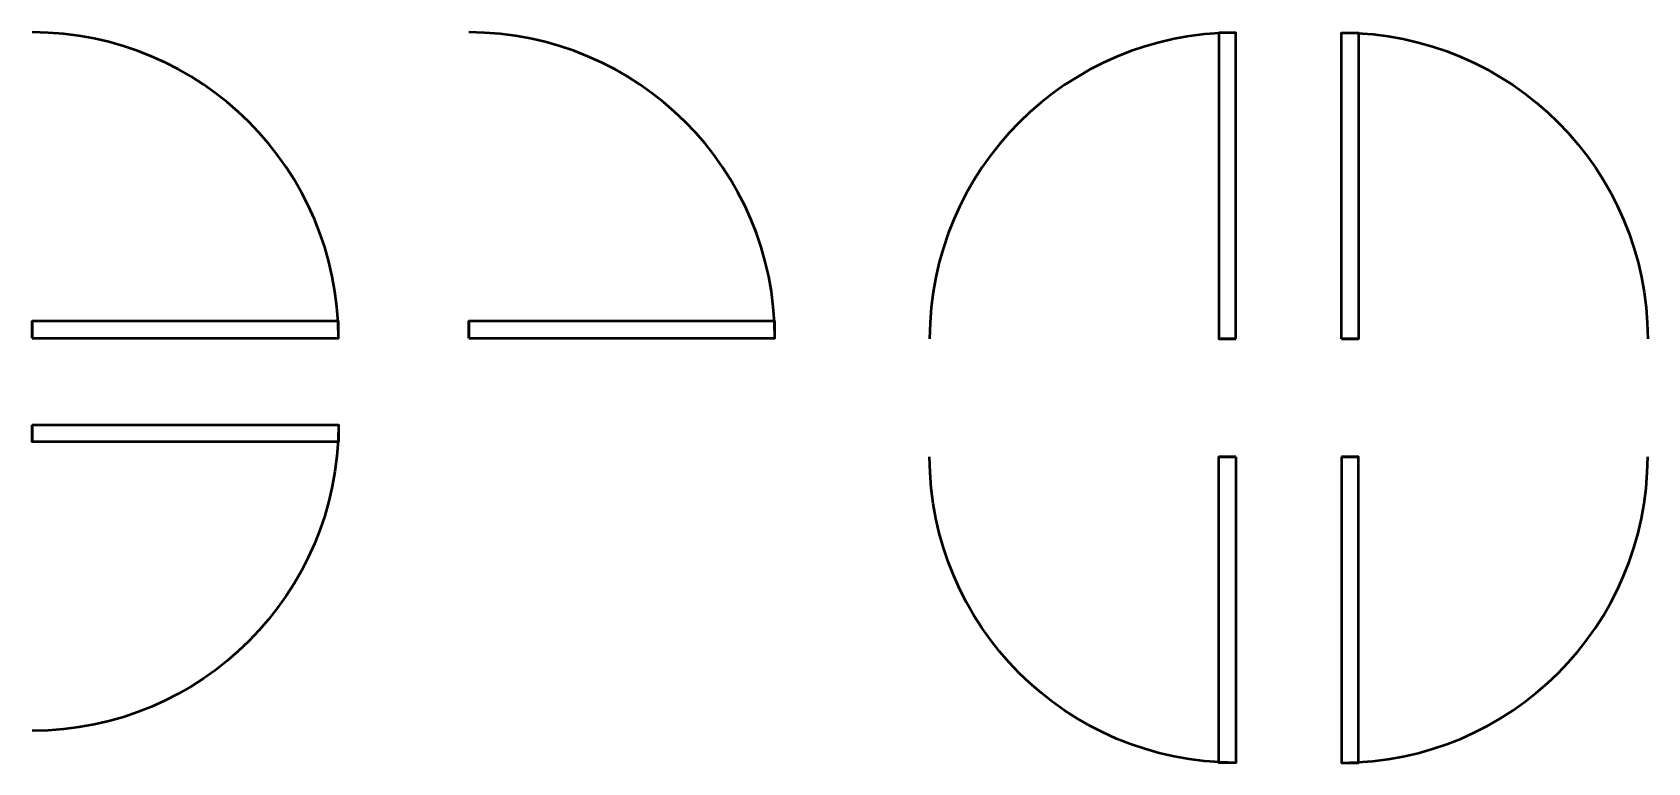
# Model space of a CAD drawing. Header units: millimetres. Extents: x -13826 to -4773, y -2899 to 220.
# Drawn here: x -9522 to -4773, y -2371 to -222 of the extents above; entities that cross this region are included whole.
import ezdxf

# ---------------------------------------------------------------- set-up
doc = ezdxf.new("R2010")
doc.units = ezdxf.units.MM
doc.header["$LTSCALE"] = 0.4
doc.layers.add('粗实线', color=7, linetype='Continuous', lineweight=50)

# ---------------------------------------------------------------- blocks, each defined once
blk = doc.blocks.new('门')
at = {"layer": '粗实线'}
blk.add_line((0, 0), (0, 50), dxfattribs=at)
blk.add_lwpolyline([(0, 0), (900, 0), (900, 50), (0, 50)], close=True, dxfattribs=at)
blk.add_arc((0, 0), 900, 0, 90, dxfattribs=at)

msp = doc.modelspace()

# ---------------------------------------------------------------- block references
at = {"layer": '粗实线'}
for p in [(-9521.7, -1122.1), (-8238.6, -1122.1)]:
    msp.add_blockref('门', p, dxfattribs=at)
at = {"layer": '粗实线', "rotation": 90}
msp.add_blockref('门', (-5983.7, -1123.4), dxfattribs=at)
at = {"layer": '粗实线', "yscale": -1, "rotation": 90}
msp.add_blockref('门', (-5672.8, -1123.4), dxfattribs=at)
at = {"layer": '粗实线', "yscale": -1}
msp.add_blockref('门', (-9521.7, -1376.9), dxfattribs=at)
at = {"layer": '粗实线', "xscale": -1, "rotation": 90}
msp.add_blockref('门', (-5983.7, -1470.8), dxfattribs=at)
at = {"layer": '粗实线', "xscale": -1, "yscale": -1, "rotation": 90}
msp.add_blockref('门', (-5672.8, -1470.8), dxfattribs=at)

doc.saveas('drawing.dxf')
